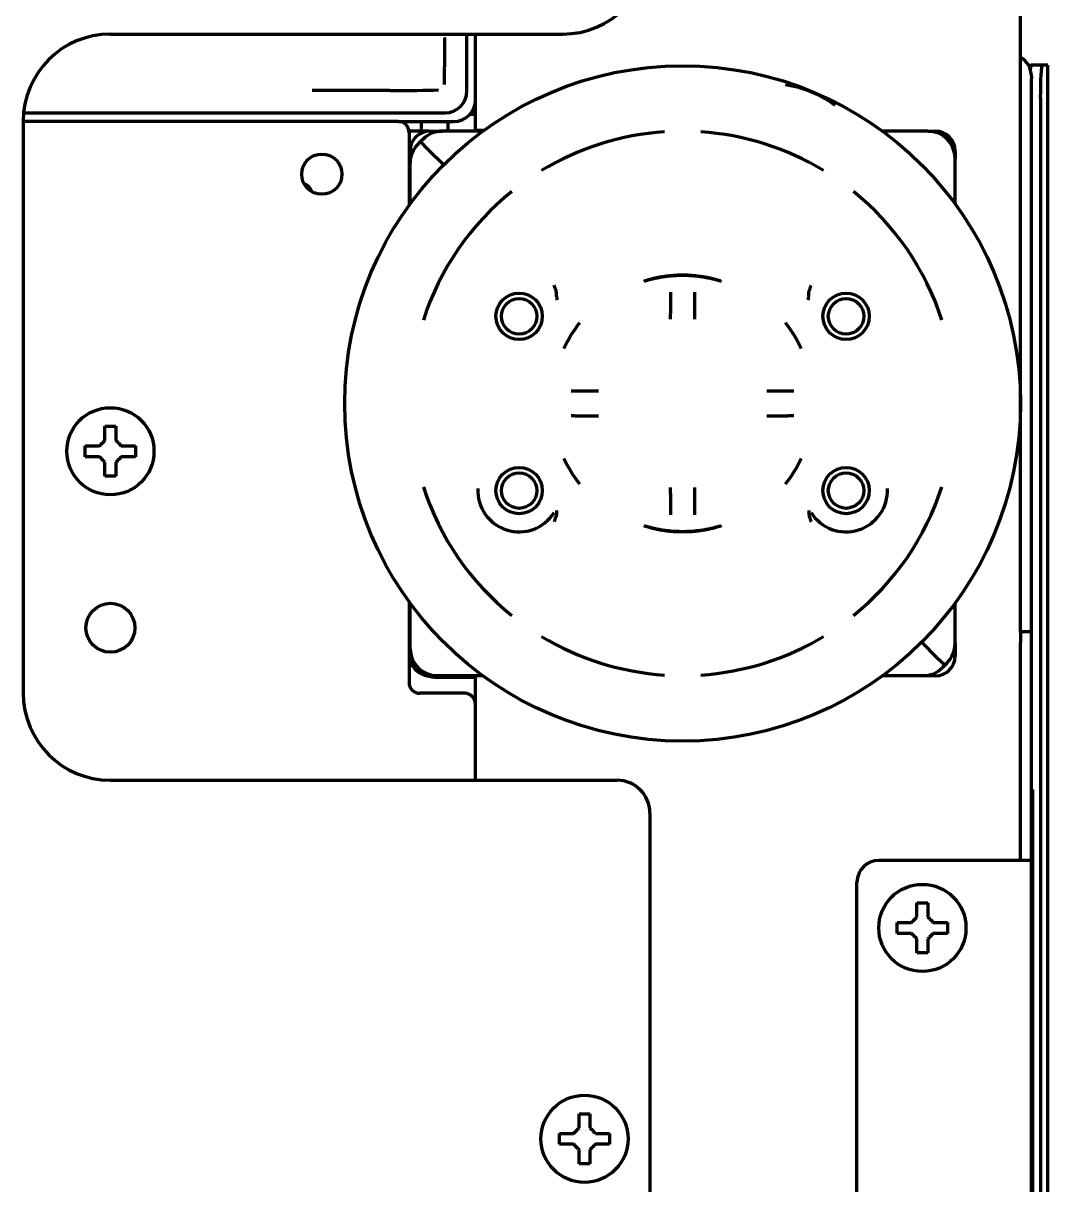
# Model space of a CAD drawing. Header units: inches. Extents: x -2983 to 7024, y 422 to 5529.
# Drawn here: x 3524.3 to 3618.3, y 5246.2 to 5352.8 of the extents above; entities that cross this region are included whole.
import ezdxf

# ---------------------------------------------------------------- set-up
doc = ezdxf.new("R2010")
doc.units = ezdxf.units.IN

msp = doc.modelspace()

# ---------------------------------------------------------------- linework, layer by layer
at = {"linetype": 'Continuous', "lineweight": 70}
for p, q in [((3615.78, 5296.96), (3615.78, 5446.99)), ((3532.28, 5351.85), (3573.78, 5351.85)), ((3564.98, 5346.63), (3564.98, 5351.85)), ((3565.78, 5343.04), (3565.78, 5351.85)), ((3616.52, 5348.99), (3616.76, 5348.99)), ((3617.76, 5348.99), (3616.76, 5348.99)), ((3616.78, 5347.99), (3616.78, 5347.78)), ((3618.28, 5348.99), (3617.76, 5348.99)), ((3618.28, 5348.99), (3618.28, 5348.99)), ((3618.28, 5013.82), (3618.28, 5348.99)), ((3616.78, 5346.41), (3616.78, 5347.78)), ((3616.78, 5297.3), (3616.78, 5346.41)), ((3617.61, 5345.99), (3617.61, 5014.82)), ((3524.28, 5343.85), (3524.28, 5291.35)), ((3558.68, 5343.83), (3524.28, 5343.83)), ((3524.32, 5344.63), (3562.98, 5344.63)), ((3558.68, 5343.83), (3563.79, 5343.83)), ((3559.28, 5343.83), (3559.28, 5343.63)), ((3560.78, 5343.82), (3560.78, 5342.94)), ((3563.28, 5342.94), (3563.28, 5343.83)), ((3565.27, 5344.49), (3565.78, 5344.49)), ((3561.51, 5342.94), (3559.67, 5342.94)), ((3559.68, 5342.83), (3559.68, 5336.13)), ((3561.58, 5342.94), (3562.74, 5342.94)), ((3566.45, 5342.94), (3562.74, 5342.94)), ((3565.78, 5343.04), (3566.59, 5343.04)), ((3607.28, 5342.94), (3603.11, 5342.94)), ((3607.28, 5342.94), (3607.98, 5342.94)), ((3560.52, 5341.75), (3560.74, 5341.98)), ((3560.97, 5342.21), (3560.74, 5341.98)), ((3561.45, 5341.27), (3560.74, 5341.98)), ((3561.45, 5341.27), (3560.74, 5341.98)), ((3559.78, 5339.99), (3559.78, 5341.14)), ((3561.45, 5341.27), (3562.86, 5339.86)), ((3561.45, 5341.27), (3562.86, 5339.86)), ((3609.78, 5341.14), (3609.78, 5340.44)), ((3559.78, 5336.27), (3559.78, 5339.99)), ((3609.78, 5336.27), (3609.78, 5340.44)), ((3573.2, 5327.77), (3573.2, 5328.1)), ((3596.36, 5327.77), (3596.36, 5328.1)), ((3529.98, 5313.55), (3529.98, 5314.05)), ((3534.58, 5314.05), (3534.58, 5313.55)), ((3529.98, 5313.05), (3529.98, 5313.55)), ((3534.58, 5313.55), (3534.58, 5313.05)), ((3573.2, 5308.11), (3573.2, 5307.78)), ((3596.36, 5308.11), (3596.36, 5307.78)), ((3559.68, 5299.75), (3559.68, 5292.33)), ((3559.78, 5295.44), (3559.78, 5299.61)), ((3609.78, 5295.89), (3609.78, 5299.61)), ((3615.78, 5296.99), (3616.78, 5296.99)), ((3615.78, 5296.97), (3615.78, 5295.99)), ((3616.78, 5296.99), (3616.78, 5297.3)), ((3616.78, 5295.99), (3616.78, 5296.99)), ((3606.7, 5296.02), (3608.12, 5294.6)), ((3606.7, 5296.02), (3608.12, 5294.6)), ((3609.78, 5295.89), (3609.78, 5294.74)), ((3615.78, 5275.99), (3615.78, 5295.99)), ((3616.78, 5275.99), (3616.78, 5295.99)), ((3559.78, 5294.74), (3559.78, 5295.44)), ((3608.83, 5293.9), (3608.12, 5294.6)), ((3608.83, 5293.9), (3608.12, 5294.6)), ((3608.83, 5293.9), (3608.6, 5293.67)), ((3608.83, 5293.9), (3609.05, 5294.12)), ((3562.28, 5292.94), (3561.58, 5292.94)), ((3566.45, 5292.94), (3562.28, 5292.94)), ((3565.78, 5292.79), (3562.28, 5292.79)), ((3565.78, 5283.34), (3565.78, 5292.94)), ((3606.83, 5292.94), (3603.11, 5292.94)), ((3607.98, 5292.94), (3606.83, 5292.94)), ((3564.78, 5291.33), (3560.68, 5291.33)), ((3532.28, 5283.35), (3578.78, 5283.35)), ((3616.82, 5280.49), (3616.82, 5282.49)), ((3616.82, 5282.49), (3616.87, 5282.49)), ((3616.87, 5282.49), (3616.87, 5280.49)), ((3581.78, 5280.35), (3581.78, 5220.51)), ((3616.78, 5279.99), (3616.82, 5279.99)), ((3616.82, 5179.49), (3616.82, 5280.49)), ((3616.87, 5280.49), (3616.87, 5179.49)), ((3614.78, 5275.99), (3602.78, 5275.99)), ((3616.78, 5275.99), (3614.78, 5275.99)), ((3616.78, 4718.49), (3616.78, 5275.99)), ((3600.78, 4718.5), (3600.78, 5273.99)), ((3604.48, 5269.79), (3604.48, 5270.29)), ((3609.08, 5270.29), (3609.08, 5269.79)), ((3604.48, 5269.29), (3604.48, 5269.79)), ((3609.08, 5269.79), (3609.08, 5269.29)), ((3573.48, 5250.43), (3573.48, 5250.93)), ((3578.08, 5250.93), (3578.08, 5250.43)), ((3573.48, 5249.93), (3573.48, 5250.43)), ((3578.08, 5250.43), (3578.08, 5249.93))]:
    msp.add_line(p, q, dxfattribs=at)
for centre, radius in [((3584.78, 5317.94), 31), ((3551.68, 5338.99), 1.85), ((3569.78, 5325.94), 2.13), ((3599.78, 5325.94), 2.13), ((3569.78, 5325.94), 1.63), ((3599.78, 5325.94), 1.63), ((3532.28, 5313.55), 4), ((3569.78, 5309.94), 2.13), ((3599.78, 5309.94), 2.13), ((3569.78, 5309.94), 1.63), ((3599.78, 5309.94), 1.63), ((3532.28, 5297.35), 2.25), ((3606.78, 5269.79), 4), ((3575.78, 5250.43), 4)]:
    msp.add_circle(centre, radius, dxfattribs=at)
for centre, radius, start, end in [((3573.78, 5359.85), 8, 270, 0), ((3532.28, 5343.85), 8, 90, 180), ((3614.78, 5347.99), 2, 0, 59.9991), ((3558.68, 5342.83), 1, 0, 90), ((3561.58, 5341.14), 1.8, 90, 180), ((3562.74, 5340.44), 2.5, 90, 135), ((3584.78, 5317.94), 24.99, 93.8243, 121.1757), ((3584.78, 5317.94), 24.99, 58.8243, 86.1757), ((3607.28, 5340.44), 2.5, 0, 90), ((3607.98, 5341.14), 1.8, 0, 90), ((3562.28, 5339.99), 2.5, 135, 180), ((3546.78, 5331.95), 7, 60, 62.2971), ((3549.78, 5337.14), 1, 14.3475, 60), ((3584.78, 5317.94), 24.99, 128.8243, 162.147), ((3584.78, 5317.94), 24.99, 17.853, 51.1757), ((3584.78, 5317.94), 12, 142.0046, 155.1606), ((3584.78, 5317.94), 12, 24.8394, 37.9954), ((3584.78, 5317.94), 12, 204.8394, 217.9954), ((3584.78, 5317.94), 12, 322.0046, 335.1606), ((3584.78, 5317.94), 24.99, 197.853, 231.1757), ((3569.78, 5309.94), 3.79, 177.1673, 327.7516), ((3599.78, 5309.94), 3.79, 212.2484, 2.8327), ((3584.78, 5317.94), 24.99, 308.8243, 342.147), ((3584.78, 5317.94), 24.99, 238.8243, 266.1757), ((3584.78, 5317.94), 24.99, 273.8243, 301.1757), ((3607.28, 5295.89), 2.5, 315, 0), ((3562.28, 5295.44), 2.5, 180, 270), ((3561.58, 5294.74), 1.8, 180, 270), ((3607.98, 5294.74), 1.8, 270, 0), ((3562.28, 5295.79), 3, 209.9264, 222.4913), ((3606.83, 5295.44), 2.5, 270, 315), ((3562.28, 5295.79), 3, 250.1283, 270), ((3560.68, 5292.33), 1, 180, 270), ((3532.28, 5291.35), 8, 180, 270), ((3564.78, 5290.33), 1, 0, 90), ((3578.78, 5280.35), 3, 0, 90), ((3602.78, 5273.99), 2, 90, 180)]:
    msp.add_arc(centre, radius, start, end, dxfattribs=at)
for centre, major_axis, ratio, start_param, end_param in [((3616.76, 5345.99), (0, -3), 0.052336, 3.141593, 3.653476), ((3617.76, 5345.99), (0, 3), 0.052336, 0, 1.570796), ((3558.51, 5346.77), (-4.95, -0.02), 0.020055, 1.452138, 2.472107), ((3562.98, 5346.63), (1.42, -1.42), 0.998783, 5.498396, 7.067974), ((3563.78, 5345.83), (1.42, -1.42), 0.998783, 5.498396, 7.067974)]:
    msp.add_ellipse(centre, major_axis=major_axis, ratio=ratio, start_param=start_param, end_param=end_param, dxfattribs=at)
for points, degree, knots in [([(3562.94, 5351.52), (3562.94, 5351.22), (3562.94, 5350.62), (3562.93, 5349.68), (3562.92, 5348.84), (3562.91, 5348.33), (3562.9, 5347.61), (3562.89, 5347.23)], 2, [0, 0, 0, 0.125, 0.25, 0.5, 0.625, 0.75, 1, 1, 1]), ([(3598.79, 5345.31), (3598.62, 5345.43), (3598.45, 5345.55), (3598.1, 5345.77), (3597.93, 5345.88), (3597.57, 5346.08), (3597.38, 5346.18), (3597.15, 5346.29), (3597.1, 5346.31), (3597.01, 5346.36), (3596.96, 5346.38), (3596.82, 5346.44), (3596.62, 5346.53), (3596.43, 5346.6), (3596.24, 5346.68), (3596.14, 5346.71), (3595.94, 5346.78), (3595.84, 5346.81), (3595.7, 5346.86), (3595.65, 5346.87), (3595.55, 5346.9), (3595.5, 5346.92), (3595.25, 5346.99), (3595.05, 5347.04), (3594.64, 5347.13), (3594.44, 5347.16), (3594.23, 5347.19)], 3, [0, 0, 0, 0, 0.125, 0.125, 0.25, 0.25, 0.375, 0.375, 0.40625, 0.40625, 0.4375, 0.4375, 0.5, 0.5625, 0.5625, 0.625, 0.625, 0.6875, 0.6875, 0.71875, 0.71875, 0.75, 0.75, 0.875, 0.875, 1, 1, 1, 1]), ([(3573.19, 5328.23), (3573.16, 5328.32), (3573.13, 5328.41), (3573.08, 5328.55), (3573.06, 5328.6), (3573.04, 5328.67), (3573.03, 5328.69), (3573.01, 5328.73), (3573, 5328.76), (3573, 5328.78)], 3, [0, 0, 0, 0, 0.5, 0.5, 0.75, 0.75, 0.875, 0.875, 1, 1, 1, 1]), ([(3596.38, 5328.23), (3596.41, 5328.32), (3596.44, 5328.41), (3596.49, 5328.55), (3596.5, 5328.6), (3596.53, 5328.67), (3596.54, 5328.69), (3596.55, 5328.73), (3596.56, 5328.76), (3596.57, 5328.78)], 3, [0, 0, 0, 0, 0.5, 0.5, 0.75, 0.75, 0.875, 0.875, 1, 1, 1, 1]), ([(3573.2, 5328.1), (3573.2, 5328.12), (3573.2, 5328.14), (3573.2, 5328.18), (3573.19, 5328.21), (3573.19, 5328.23)], 3, [0, 0, 0, 0, 0.5, 0.5, 1, 1, 1, 1]), ([(3573.2, 5327.77), (3573.22, 5327.71), (3573.23, 5327.66), (3573.24, 5327.55), (3573.25, 5327.51), (3573.26, 5327.46)], 3, [0, 0, 0, 0, 0.5, 0.5, 1, 1, 1, 1]), ([(3583.66, 5328.15), (3583.66, 5328.07), (3583.66, 5327.99), (3583.66, 5327.81), (3583.66, 5327.62), (3583.66, 5327.43), (3583.66, 5327.3), (3583.66, 5327.28), (3583.66, 5327.22), (3583.66, 5327.2), (3583.66, 5327.12), (3583.66, 5327.07), (3583.66, 5326.91), (3583.66, 5326.69), (3583.66, 5326.47), (3583.66, 5326.3), (3583.66, 5326.22), (3583.65, 5326.13), (3583.65, 5326.07), (3583.65, 5326.05), (3583.65, 5325.9), (3583.65, 5325.79), (3583.65, 5325.67)], 3, [0, 0, 0, 0, 0.125, 0.125, 0.25, 0.375, 0.375, 0.40625, 0.40625, 0.4375, 0.4375, 0.5, 0.5, 0.625, 0.75, 0.75, 0.8125, 0.84375, 0.84375, 0.875, 0.875, 1, 1, 1, 1]), ([(3585.91, 5325.67), (3585.91, 5325.79), (3585.91, 5325.9), (3585.91, 5326.13), (3585.91, 5326.35), (3585.91, 5326.58), (3585.91, 5326.71), (3585.91, 5326.74), (3585.91, 5326.8), (3585.91, 5326.82), (3585.91, 5326.91), (3585.91, 5326.96), (3585.91, 5327.12), (3585.91, 5327.33), (3585.91, 5327.52), (3585.91, 5327.67), (3585.91, 5327.74), (3585.91, 5327.8), (3585.91, 5327.85), (3585.91, 5327.87), (3585.91, 5327.98), (3585.91, 5328.07), (3585.9, 5328.15)], 3, [0, 0, 0, 0, 0.125, 0.125, 0.25, 0.375, 0.375, 0.40625, 0.40625, 0.4375, 0.4375, 0.5, 0.5, 0.625, 0.75, 0.75, 0.8125, 0.84375, 0.84375, 0.875, 0.875, 1, 1, 1, 1]), ([(3596.31, 5327.46), (3596.32, 5327.51), (3596.32, 5327.55), (3596.34, 5327.66), (3596.35, 5327.71), (3596.36, 5327.77)], 3, [0, 0, 0, 0, 0.5, 0.5, 1, 1, 1, 1]), ([(3596.36, 5328.1), (3596.36, 5328.12), (3596.37, 5328.14), (3596.37, 5328.18), (3596.38, 5328.21), (3596.38, 5328.23)], 3, [0, 0, 0, 0, 0.5, 0.5, 1, 1, 1, 1]), ([(3577.05, 5319.07), (3576.94, 5319.07), (3576.82, 5319.07), (3576.59, 5319.07), (3576.37, 5319.07), (3576.15, 5319.07), (3576.01, 5319.07), (3575.98, 5319.07), (3575.93, 5319.07), (3575.9, 5319.07), (3575.82, 5319.07), (3575.76, 5319.07), (3575.6, 5319.07), (3575.4, 5319.06), (3575.2, 5319.06), (3575.06, 5319.06), (3574.99, 5319.06), (3574.92, 5319.06), (3574.87, 5319.06), (3574.85, 5319.06), (3574.74, 5319.06), (3574.65, 5319.06), (3574.57, 5319.06)], 3, [0, 0, 0, 0, 0.125, 0.125, 0.25, 0.375, 0.375, 0.40625, 0.40625, 0.4375, 0.4375, 0.5, 0.5, 0.625, 0.75, 0.75, 0.8125, 0.84375, 0.84375, 0.875, 0.875, 1, 1, 1, 1]), ([(3595, 5319.06), (3594.92, 5319.06), (3594.83, 5319.06), (3594.65, 5319.06), (3594.47, 5319.06), (3594.27, 5319.06), (3594.15, 5319.06), (3594.12, 5319.07), (3594.07, 5319.07), (3594.04, 5319.07), (3593.96, 5319.07), (3593.91, 5319.07), (3593.75, 5319.07), (3593.54, 5319.07), (3593.32, 5319.07), (3593.15, 5319.07), (3593.06, 5319.07), (3592.98, 5319.07), (3592.92, 5319.07), (3592.89, 5319.07), (3592.75, 5319.07), (3592.63, 5319.07), (3592.52, 5319.07)], 3, [0, 0, 0, 0, 0.125, 0.125, 0.25, 0.375, 0.375, 0.40625, 0.40625, 0.4375, 0.4375, 0.5, 0.5, 0.625, 0.75, 0.75, 0.8125, 0.84375, 0.84375, 0.875, 0.875, 1, 1, 1, 1]), ([(3574.57, 5316.82), (3574.65, 5316.82), (3574.74, 5316.82), (3574.91, 5316.82), (3575.1, 5316.81), (3575.29, 5316.81), (3575.42, 5316.81), (3575.45, 5316.81), (3575.5, 5316.81), (3575.52, 5316.81), (3575.6, 5316.81), (3575.66, 5316.81), (3575.82, 5316.81), (3576.03, 5316.81), (3576.25, 5316.81), (3576.42, 5316.81), (3576.51, 5316.81), (3576.59, 5316.81), (3576.65, 5316.81), (3576.68, 5316.81), (3576.82, 5316.81), (3576.94, 5316.81), (3577.05, 5316.81)], 3, [0, 0, 0, 0, 0.125, 0.125, 0.25, 0.375, 0.375, 0.40625, 0.40625, 0.4375, 0.4375, 0.5, 0.5, 0.625, 0.75, 0.75, 0.8125, 0.84375, 0.84375, 0.875, 0.875, 1, 1, 1, 1]), ([(3592.52, 5316.81), (3592.63, 5316.81), (3592.75, 5316.81), (3592.97, 5316.81), (3593.2, 5316.81), (3593.42, 5316.81), (3593.56, 5316.81), (3593.59, 5316.81), (3593.64, 5316.81), (3593.67, 5316.81), (3593.75, 5316.81), (3593.8, 5316.81), (3593.96, 5316.81), (3594.17, 5316.81), (3594.37, 5316.81), (3594.51, 5316.82), (3594.58, 5316.82), (3594.65, 5316.82), (3594.7, 5316.82), (3594.72, 5316.82), (3594.83, 5316.82), (3594.92, 5316.82), (3595, 5316.82)], 3, [0, 0, 0, 0, 0.125, 0.125, 0.25, 0.375, 0.375, 0.40625, 0.40625, 0.4375, 0.4375, 0.5, 0.5, 0.625, 0.75, 0.75, 0.8125, 0.84375, 0.84375, 0.875, 0.875, 1, 1, 1, 1]), ([(3532.78, 5315.85), (3532.78, 5315.64), (3532.78, 5315.43), (3532.78, 5315.11), (3532.78, 5315), (3532.78, 5314.78), (3532.78, 5314.66), (3532.78, 5314.55)], 3, [0, 0, 0, 0, 0.5, 0.5, 0.75, 0.75, 1, 1, 1, 1]), ([(3529.98, 5314.05), (3530.19, 5314.05), (3530.4, 5314.05), (3530.72, 5314.05), (3530.83, 5314.05), (3531.06, 5314.05), (3531.17, 5314.05), (3531.28, 5314.05)], 3, [0, 0, 0, 0, 0.5, 0.5, 0.75, 0.75, 1, 1, 1, 1]), ([(3534.58, 5313.05), (3534.38, 5313.05), (3534.17, 5313.05), (3533.85, 5313.05), (3533.74, 5313.05), (3533.51, 5313.05), (3533.4, 5313.05), (3533.28, 5313.05)], 3, [0, 0, 0, 0, 0.5, 0.5, 0.75, 0.75, 1, 1, 1, 1]), ([(3531.78, 5311.25), (3531.78, 5311.45), (3531.78, 5311.66), (3531.78, 5311.98), (3531.78, 5312.09), (3531.78, 5312.32), (3531.78, 5312.43), (3531.78, 5312.55)], 3, [0, 0, 0, 0, 0.5, 0.5, 0.75, 0.75, 1, 1, 1, 1]), ([(3583.65, 5310.21), (3583.65, 5310.09), (3583.65, 5309.98), (3583.65, 5309.75), (3583.66, 5309.52), (3583.66, 5309.3), (3583.66, 5309.16), (3583.66, 5309.14), (3583.66, 5309.08), (3583.66, 5309.05), (3583.66, 5308.97), (3583.66, 5308.92), (3583.66, 5308.76), (3583.66, 5308.55), (3583.66, 5308.36), (3583.66, 5308.21), (3583.66, 5308.14), (3583.66, 5308.07), (3583.66, 5308.03), (3583.66, 5308.01), (3583.66, 5307.89), (3583.66, 5307.81), (3583.66, 5307.73)], 3, [0, 0, 0, 0, 0.125, 0.125, 0.25, 0.375, 0.375, 0.40625, 0.40625, 0.4375, 0.4375, 0.5, 0.5, 0.625, 0.75, 0.75, 0.8125, 0.84375, 0.84375, 0.875, 0.875, 1, 1, 1, 1]), ([(3585.9, 5307.73), (3585.91, 5307.81), (3585.91, 5307.89), (3585.91, 5308.07), (3585.91, 5308.25), (3585.91, 5308.45), (3585.91, 5308.58), (3585.91, 5308.6), (3585.91, 5308.65), (3585.91, 5308.68), (3585.91, 5308.76), (3585.91, 5308.81), (3585.91, 5308.97), (3585.91, 5309.19), (3585.91, 5309.41), (3585.91, 5309.58), (3585.91, 5309.66), (3585.91, 5309.75), (3585.91, 5309.8), (3585.91, 5309.83), (3585.91, 5309.98), (3585.91, 5310.09), (3585.91, 5310.21)], 3, [0, 0, 0, 0, 0.125, 0.125, 0.25, 0.375, 0.375, 0.40625, 0.40625, 0.4375, 0.4375, 0.5, 0.5, 0.625, 0.75, 0.75, 0.8125, 0.84375, 0.84375, 0.875, 0.875, 1, 1, 1, 1]), ([(3573.19, 5307.65), (3573.16, 5307.56), (3573.13, 5307.47), (3573.08, 5307.33), (3573.06, 5307.28), (3573.04, 5307.21), (3573.03, 5307.19), (3573.01, 5307.14), (3573, 5307.12), (3573, 5307.1)], 3, [0, 0, 0, 0, 0.5, 0.5, 0.75, 0.75, 0.875, 0.875, 1, 1, 1, 1]), ([(3573.2, 5307.78), (3573.2, 5307.76), (3573.2, 5307.74), (3573.2, 5307.69), (3573.19, 5307.67), (3573.19, 5307.65)], 3, [0, 0, 0, 0, 0.5, 0.5, 1, 1, 1, 1]), ([(3596.36, 5307.78), (3596.36, 5307.76), (3596.37, 5307.74), (3596.37, 5307.69), (3596.38, 5307.67), (3596.38, 5307.65)], 3, [0, 0, 0, 0, 0.5, 0.5, 1, 1, 1, 1]), ([(3596.38, 5307.65), (3596.41, 5307.56), (3596.44, 5307.47), (3596.49, 5307.33), (3596.5, 5307.28), (3596.53, 5307.21), (3596.54, 5307.19), (3596.55, 5307.14), (3596.56, 5307.12), (3596.57, 5307.1)], 3, [0, 0, 0, 0, 0.5, 0.5, 0.75, 0.75, 0.875, 0.875, 1, 1, 1, 1]), ([(3607.28, 5272.09), (3607.28, 5271.89), (3607.28, 5271.68), (3607.28, 5271.35), (3607.28, 5271.24), (3607.28, 5271.02), (3607.28, 5270.9), (3607.28, 5270.79)], 3, [0, 0, 0, 0, 0.5, 0.5, 0.75, 0.75, 1, 1, 1, 1]), ([(3604.48, 5270.29), (3604.69, 5270.29), (3604.9, 5270.29), (3605.22, 5270.29), (3605.33, 5270.29), (3605.56, 5270.29), (3605.67, 5270.29), (3605.78, 5270.29)], 3, [0, 0, 0, 0, 0.5, 0.5, 0.75, 0.75, 1, 1, 1, 1]), ([(3609.08, 5269.29), (3608.88, 5269.29), (3608.67, 5269.29), (3608.35, 5269.29), (3608.24, 5269.29), (3608.01, 5269.29), (3607.9, 5269.29), (3607.78, 5269.29)], 3, [0, 0, 0, 0, 0.5, 0.5, 0.75, 0.75, 1, 1, 1, 1]), ([(3606.28, 5267.49), (3606.28, 5267.69), (3606.28, 5267.9), (3606.28, 5268.23), (3606.28, 5268.34), (3606.28, 5268.56), (3606.28, 5268.67), (3606.28, 5268.79)], 3, [0, 0, 0, 0, 0.5, 0.5, 0.75, 0.75, 1, 1, 1, 1]), ([(3576.28, 5252.73), (3576.28, 5252.53), (3576.28, 5252.32), (3576.28, 5251.99), (3576.28, 5251.88), (3576.28, 5251.66), (3576.28, 5251.54), (3576.28, 5251.43)], 3, [0, 0, 0, 0, 0.5, 0.5, 0.75, 0.75, 1, 1, 1, 1]), ([(3573.48, 5250.93), (3573.69, 5250.93), (3573.9, 5250.93), (3574.22, 5250.93), (3574.33, 5250.93), (3574.56, 5250.93), (3574.67, 5250.93), (3574.78, 5250.93)], 3, [0, 0, 0, 0, 0.5, 0.5, 0.75, 0.75, 1, 1, 1, 1]), ([(3578.08, 5249.93), (3577.88, 5249.93), (3577.67, 5249.93), (3577.35, 5249.93), (3577.24, 5249.93), (3577.01, 5249.93), (3576.9, 5249.93), (3576.78, 5249.93)], 3, [0, 0, 0, 0, 0.5, 0.5, 0.75, 0.75, 1, 1, 1, 1]), ([(3575.28, 5248.13), (3575.28, 5248.33), (3575.28, 5248.54), (3575.28, 5248.87), (3575.28, 5248.98), (3575.28, 5249.2), (3575.28, 5249.31), (3575.28, 5249.43)], 3, [0, 0, 0, 0, 0.5, 0.5, 0.75, 0.75, 1, 1, 1, 1])]:
    msp.add_open_spline(points, degree=degree, knots=knots, dxfattribs=at)
for points in [[(3557.92, 5346.67), (3557.32, 5346.67), (3556.18, 5346.67), (3554.6, 5346.67), (3553.18, 5346.67), (3551.9, 5346.66), (3551.14, 5346.66), (3550.79, 5346.66)], [(3581.28, 5329.18), (3581.28, 5329.18), (3581.29, 5329.18), (3581.31, 5329.19), (3581.36, 5329.21), (3581.41, 5329.23), (3581.49, 5329.25), (3581.58, 5329.28), (3581.68, 5329.31), (3581.81, 5329.35), (3581.94, 5329.38), (3582.1, 5329.42), (3582.26, 5329.46), (3582.44, 5329.5), (3582.63, 5329.54), (3582.84, 5329.58), (3583.05, 5329.61), (3583.26, 5329.64), (3583.49, 5329.67), (3583.72, 5329.69), (3583.95, 5329.71), (3584.19, 5329.73), (3584.42, 5329.74), (3584.66, 5329.74), (3584.9, 5329.74), (3585.14, 5329.74), (3585.38, 5329.73), (3585.62, 5329.71), (3585.85, 5329.69), (3586.08, 5329.67), (3586.3, 5329.64), (3586.52, 5329.61), (3586.73, 5329.58), (3586.93, 5329.54), (3587.12, 5329.5), (3587.3, 5329.46), (3587.47, 5329.42), (3587.62, 5329.38), (3587.76, 5329.35), (3587.88, 5329.31), (3587.99, 5329.28), (3588.08, 5329.25), (3588.16, 5329.23), (3588.21, 5329.21), (3588.25, 5329.19), (3588.28, 5329.18), (3588.28, 5329.18), (3588.28, 5329.18)], [(3588.28, 5329.18), (3588.28, 5329.18), (3588.28, 5329.18), (3588.25, 5329.18), (3588.21, 5329.2), (3588.16, 5329.21), (3588.08, 5329.23), (3587.99, 5329.25), (3587.89, 5329.28), (3587.76, 5329.31), (3587.63, 5329.35), (3587.47, 5329.38), (3587.31, 5329.42), (3587.13, 5329.45), (3586.94, 5329.49), (3586.74, 5329.52), (3586.53, 5329.56), (3586.31, 5329.59), (3586.08, 5329.61), (3585.85, 5329.64), (3585.62, 5329.65), (3585.38, 5329.67), (3585.14, 5329.68), (3584.9, 5329.68), (3584.66, 5329.68), (3584.42, 5329.68), (3584.18, 5329.67), (3583.95, 5329.65), (3583.71, 5329.64), (3583.48, 5329.61), (3583.26, 5329.59), (3583.04, 5329.56), (3582.83, 5329.52), (3582.63, 5329.49), (3582.44, 5329.45), (3582.26, 5329.42), (3582.1, 5329.38), (3581.94, 5329.35), (3581.81, 5329.31), (3581.68, 5329.28), (3581.58, 5329.25), (3581.49, 5329.23), (3581.41, 5329.21), (3581.36, 5329.2), (3581.31, 5329.18), (3581.29, 5329.18), (3581.28, 5329.18), (3581.28, 5329.18)], [(3531.78, 5314.55), (3531.78, 5314.6), (3531.78, 5314.71), (3531.78, 5314.87), (3531.78, 5315.03), (3531.78, 5315.18), (3531.78, 5315.34), (3531.78, 5315.49), (3531.78, 5315.66), (3531.78, 5315.78), (3531.78, 5315.85)], [(3531.78, 5315.85), (3531.95, 5315.85), (3532.28, 5315.85), (3532.62, 5315.85), (3532.78, 5315.85)], [(3531.28, 5314.05), (3531.31, 5314.07), (3531.36, 5314.12), (3531.43, 5314.19), (3531.5, 5314.26), (3531.57, 5314.33), (3531.64, 5314.4), (3531.71, 5314.48), (3531.76, 5314.52), (3531.78, 5314.55)], [(3532.78, 5314.55), (3532.81, 5314.52), (3532.86, 5314.47), (3532.94, 5314.4), (3533.01, 5314.32), (3533.08, 5314.25), (3533.15, 5314.18), (3533.21, 5314.12), (3533.26, 5314.07), (3533.28, 5314.05)], [(3533.28, 5314.05), (3533.34, 5314.05), (3533.45, 5314.05), (3533.61, 5314.05), (3533.77, 5314.05), (3533.92, 5314.05), (3534.07, 5314.05), (3534.23, 5314.05), (3534.4, 5314.05), (3534.52, 5314.05), (3534.58, 5314.05)], [(3531.28, 5313.05), (3531.23, 5313.05), (3531.12, 5313.05), (3530.96, 5313.05), (3530.8, 5313.05), (3530.65, 5313.05), (3530.49, 5313.05), (3530.34, 5313.05), (3530.17, 5313.05), (3530.05, 5313.05), (3529.98, 5313.05)], [(3531.78, 5312.55), (3531.76, 5312.57), (3531.71, 5312.62), (3531.63, 5312.7), (3531.56, 5312.77), (3531.49, 5312.84), (3531.42, 5312.91), (3531.35, 5312.98), (3531.31, 5313.02), (3531.28, 5313.05)], [(3533.28, 5313.05), (3533.26, 5313.02), (3533.21, 5312.98), (3533.14, 5312.9), (3533.07, 5312.83), (3533, 5312.76), (3532.93, 5312.69), (3532.86, 5312.62), (3532.81, 5312.57), (3532.78, 5312.55)], [(3532.78, 5312.55), (3532.78, 5312.49), (3532.78, 5312.38), (3532.78, 5312.22), (3532.78, 5312.06), (3532.78, 5311.91), (3532.78, 5311.76), (3532.78, 5311.6), (3532.78, 5311.43), (3532.78, 5311.31), (3532.78, 5311.25)], [(3532.78, 5311.25), (3532.62, 5311.25), (3532.28, 5311.25), (3531.95, 5311.25), (3531.78, 5311.25)], [(3588.28, 5306.7), (3588.28, 5306.7), (3588.28, 5306.69), (3588.25, 5306.68), (3588.21, 5306.67), (3588.16, 5306.65), (3588.08, 5306.63), (3587.99, 5306.6), (3587.88, 5306.57), (3587.76, 5306.53), (3587.62, 5306.49), (3587.47, 5306.46), (3587.3, 5306.42), (3587.12, 5306.38), (3586.93, 5306.34), (3586.73, 5306.3), (3586.52, 5306.27), (3586.3, 5306.24), (3586.08, 5306.21), (3585.85, 5306.18), (3585.62, 5306.17), (3585.38, 5306.15), (3585.14, 5306.14), (3584.9, 5306.14), (3584.66, 5306.14), (3584.42, 5306.14), (3584.19, 5306.15), (3583.95, 5306.17), (3583.72, 5306.18), (3583.49, 5306.21), (3583.26, 5306.24), (3583.05, 5306.27), (3582.84, 5306.3), (3582.63, 5306.34), (3582.44, 5306.38), (3582.26, 5306.42), (3582.1, 5306.46), (3581.94, 5306.49), (3581.81, 5306.53), (3581.68, 5306.57), (3581.58, 5306.6), (3581.49, 5306.63), (3581.41, 5306.65), (3581.36, 5306.67), (3581.31, 5306.68), (3581.29, 5306.69), (3581.28, 5306.7), (3581.28, 5306.7)], [(3581.28, 5306.7), (3581.28, 5306.7), (3581.29, 5306.7), (3581.31, 5306.69), (3581.36, 5306.68), (3581.41, 5306.67), (3581.49, 5306.65), (3581.58, 5306.62), (3581.68, 5306.6), (3581.81, 5306.57), (3581.94, 5306.53), (3582.1, 5306.5), (3582.26, 5306.46), (3582.44, 5306.42), (3582.63, 5306.39), (3582.83, 5306.35), (3583.04, 5306.32), (3583.26, 5306.29), (3583.48, 5306.27), (3583.71, 5306.24), (3583.95, 5306.22), (3584.18, 5306.21), (3584.42, 5306.2), (3584.66, 5306.2), (3584.9, 5306.2), (3585.14, 5306.2), (3585.38, 5306.21), (3585.62, 5306.22), (3585.85, 5306.24), (3586.08, 5306.27), (3586.31, 5306.29), (3586.53, 5306.32), (3586.74, 5306.35), (3586.94, 5306.39), (3587.13, 5306.42), (3587.31, 5306.46), (3587.47, 5306.5), (3587.63, 5306.53), (3587.76, 5306.57), (3587.89, 5306.6), (3587.99, 5306.62), (3588.08, 5306.65), (3588.16, 5306.67), (3588.21, 5306.68), (3588.25, 5306.69), (3588.28, 5306.7), (3588.28, 5306.7), (3588.28, 5306.7)], [(3606.28, 5270.79), (3606.28, 5270.84), (3606.28, 5270.95), (3606.28, 5271.11), (3606.28, 5271.27), (3606.28, 5271.43), (3606.28, 5271.58), (3606.28, 5271.74), (3606.28, 5271.9), (3606.28, 5272.03), (3606.28, 5272.09)], [(3606.28, 5272.09), (3606.45, 5272.09), (3606.78, 5272.09), (3607.12, 5272.09), (3607.28, 5272.09)], [(3605.78, 5270.29), (3605.81, 5270.31), (3605.86, 5270.36), (3605.93, 5270.43), (3606, 5270.5), (3606.07, 5270.57), (3606.14, 5270.65), (3606.21, 5270.72), (3606.26, 5270.77), (3606.28, 5270.79)], [(3607.28, 5270.79), (3607.31, 5270.76), (3607.36, 5270.71), (3607.44, 5270.64), (3607.51, 5270.57), (3607.58, 5270.5), (3607.65, 5270.43), (3607.71, 5270.36), (3607.76, 5270.31), (3607.78, 5270.29)], [(3607.78, 5270.29), (3607.84, 5270.29), (3607.95, 5270.29), (3608.11, 5270.29), (3608.27, 5270.29), (3608.42, 5270.29), (3608.57, 5270.29), (3608.73, 5270.29), (3608.9, 5270.29), (3609.02, 5270.29), (3609.08, 5270.29)], [(3605.78, 5269.29), (3605.73, 5269.29), (3605.62, 5269.29), (3605.46, 5269.29), (3605.3, 5269.29), (3605.15, 5269.29), (3604.99, 5269.29), (3604.84, 5269.29), (3604.67, 5269.29), (3604.55, 5269.29), (3604.48, 5269.29)], [(3606.28, 5268.79), (3606.26, 5268.82), (3606.21, 5268.87), (3606.13, 5268.94), (3606.06, 5269.01), (3605.99, 5269.08), (3605.92, 5269.15), (3605.85, 5269.22), (3605.81, 5269.27), (3605.78, 5269.29)], [(3607.78, 5269.29), (3607.76, 5269.27), (3607.71, 5269.22), (3607.64, 5269.15), (3607.57, 5269.08), (3607.5, 5269), (3607.43, 5268.93), (3607.36, 5268.86), (3607.31, 5268.81), (3607.28, 5268.79)], [(3607.28, 5268.79), (3607.28, 5268.73), (3607.28, 5268.63), (3607.28, 5268.47), (3607.28, 5268.31), (3607.28, 5268.15), (3607.28, 5268), (3607.28, 5267.84), (3607.28, 5267.68), (3607.28, 5267.55), (3607.28, 5267.49)], [(3607.28, 5267.49), (3607.12, 5267.49), (3606.78, 5267.49), (3606.45, 5267.49), (3606.28, 5267.49)], [(3575.28, 5251.43), (3575.28, 5251.48), (3575.28, 5251.59), (3575.28, 5251.75), (3575.28, 5251.91), (3575.28, 5252.07), (3575.28, 5252.22), (3575.28, 5252.38), (3575.28, 5252.54), (3575.28, 5252.67), (3575.28, 5252.73)], [(3575.28, 5252.73), (3575.45, 5252.73), (3575.78, 5252.73), (3576.12, 5252.73), (3576.28, 5252.73)], [(3574.78, 5250.93), (3574.81, 5250.95), (3574.86, 5251), (3574.93, 5251.07), (3575, 5251.14), (3575.07, 5251.21), (3575.14, 5251.29), (3575.21, 5251.36), (3575.26, 5251.41), (3575.28, 5251.43)], [(3576.28, 5251.43), (3576.31, 5251.4), (3576.36, 5251.35), (3576.44, 5251.28), (3576.51, 5251.21), (3576.58, 5251.14), (3576.65, 5251.07), (3576.71, 5251), (3576.76, 5250.95), (3576.78, 5250.93)], [(3576.78, 5250.93), (3576.84, 5250.93), (3576.95, 5250.93), (3577.11, 5250.93), (3577.27, 5250.93), (3577.42, 5250.93), (3577.57, 5250.93), (3577.73, 5250.93), (3577.9, 5250.93), (3578.02, 5250.93), (3578.08, 5250.93)], [(3574.78, 5249.93), (3574.73, 5249.93), (3574.62, 5249.93), (3574.46, 5249.93), (3574.3, 5249.93), (3574.15, 5249.93), (3573.99, 5249.93), (3573.84, 5249.93), (3573.67, 5249.93), (3573.55, 5249.93), (3573.48, 5249.93)], [(3575.28, 5249.43), (3575.26, 5249.46), (3575.21, 5249.51), (3575.13, 5249.58), (3575.06, 5249.65), (3574.99, 5249.72), (3574.92, 5249.79), (3574.85, 5249.86), (3574.81, 5249.91), (3574.78, 5249.93)], [(3576.78, 5249.93), (3576.76, 5249.91), (3576.71, 5249.86), (3576.64, 5249.79), (3576.57, 5249.72), (3576.5, 5249.64), (3576.43, 5249.57), (3576.36, 5249.5), (3576.31, 5249.45), (3576.28, 5249.43)], [(3576.28, 5249.43), (3576.28, 5249.37), (3576.28, 5249.27), (3576.28, 5249.11), (3576.28, 5248.95), (3576.28, 5248.79), (3576.28, 5248.64), (3576.28, 5248.48), (3576.28, 5248.32), (3576.28, 5248.19), (3576.28, 5248.13)], [(3576.28, 5248.13), (3576.12, 5248.13), (3575.78, 5248.13), (3575.45, 5248.13), (3575.28, 5248.13)]]:
    msp.add_open_spline(points, degree=3, dxfattribs=at)

doc.saveas('drawing.dxf')
